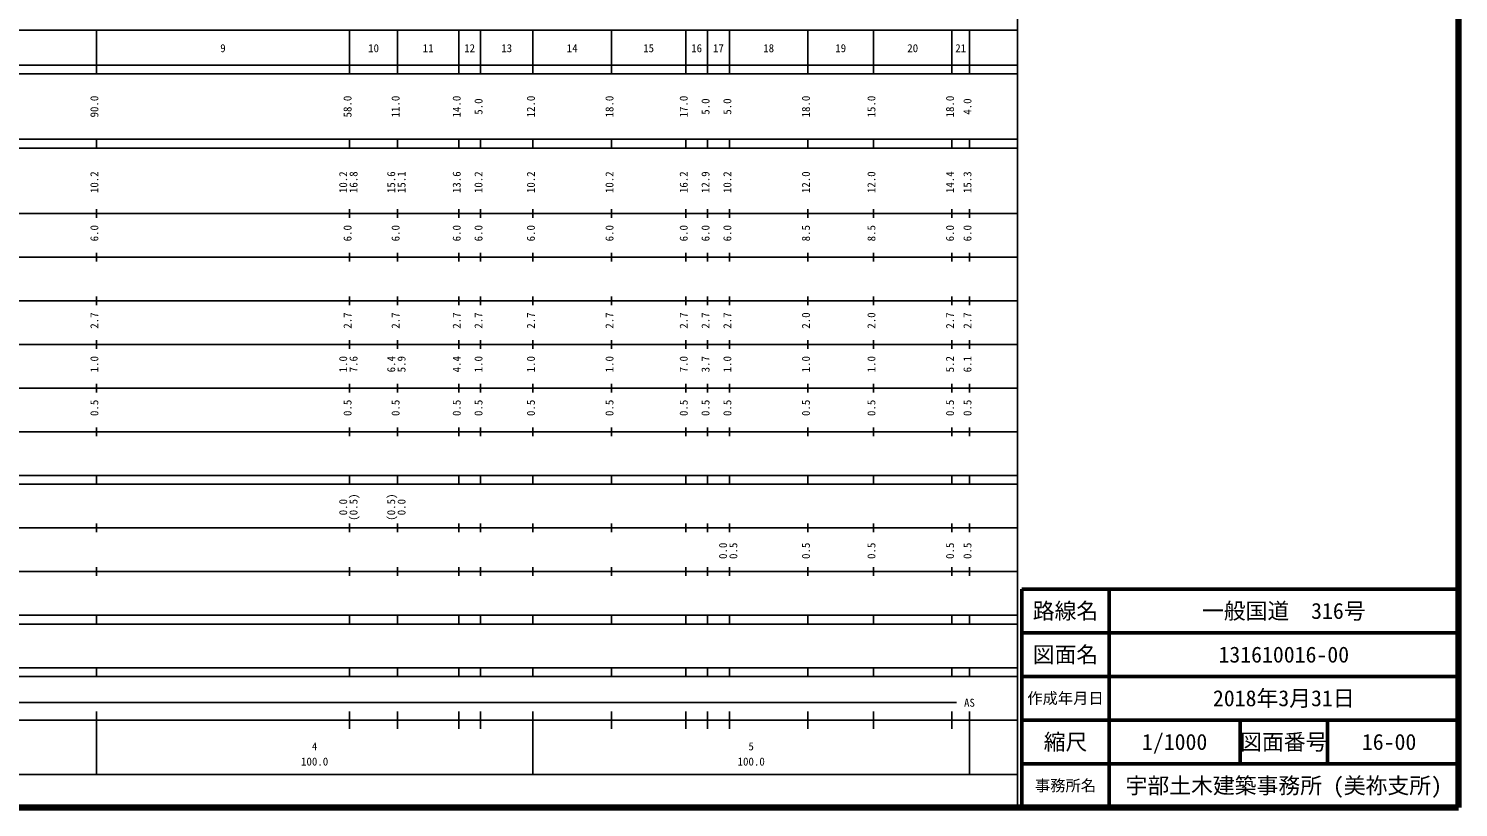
# Model space of a CAD drawing. Units: millimetres on the paper, enlarged 1000 times. Extents: x 40000 to 680000, y 20000 to 380000.
# Drawn here: x 352480 to 680000, y 20000 to 198357 of the extents above; entities that cross this region are included whole.
import ezdxf
from ezdxf.enums import TextEntityAlignment as Align

# ---------------------------------------------------------------- set-up
doc = ezdxf.new("R2010")
doc.units = ezdxf.units.MM
doc.header["$LTSCALE"] = 1000
for name, color, linetype, lineweight in [('S-TTL', 2, 'Continuous', 140), ('S-TTL-BAND', 7, 'Continuous', 25), ('S-TTL-FRAM', 2, 'Continuous', 50), ('S-TTL-LINE', 7, 'Continuous', 50)]:
    doc.layers.add(name, color=color, linetype=linetype, lineweight=lineweight)
doc.layers.add('S-TTL-TXT', color=7, linetype='Continuous')
doc.styles.add('ＭＳ ゴシック', font='')
doc.styles.get('ＭＳ ゴシック').set_extended_font_data('MS Gothic')

msp = doc.modelspace()

# ---------------------------------------------------------------- linework, layer by layer
at = {"layer": 'S-TTL'}
for p, q in [((680000, 20000), (680000, 380000)), ((40000, 20000), (680000, 20000))]:
    msp.add_line(p, q, dxfattribs=at)
at = {"layer": 'S-TTL-BAND'}
for p, q in [((579000, 20000), (579000, 370000)), ((68000, 198000), (579000, 198000)), ((368000, 188000), (368000, 198000)), ((426000, 188000), (426000, 198000)), ((437000, 188000), (437000, 198000)), ((451000, 188000), (451000, 198000)), ((456000, 188000), (456000, 198000)), ((468000, 188000), (468000, 198000)), ((486000, 188000), (486000, 198000)), ((503000, 188000), (503000, 198000)), ((508000, 188000), (508000, 198000)), ((513000, 188000), (513000, 198000)), ((531000, 188000), (531000, 198000)), ((546000, 188000), (546000, 198000)), ((564000, 188000), (564000, 198000)), ((568000, 188000), (568000, 198000)), ((40000, 190000), (579000, 190000)), ((40000, 188000), (579000, 188000)), ((40000, 173000), (579000, 173000)), ((40000, 171000), (579000, 171000)), ((368000, 171000), (368000, 173000)), ((426000, 171000), (426000, 173000)), ((437000, 171000), (437000, 173000)), ((451000, 171000), (451000, 173000)), ((456000, 171000), (456000, 173000)), ((468000, 171000), (468000, 173000)), ((486000, 171000), (486000, 173000)), ((503000, 171000), (503000, 173000)), ((508000, 171000), (508000, 173000)), ((513000, 171000), (513000, 173000)), ((531000, 171000), (531000, 173000)), ((546000, 171000), (546000, 173000)), ((564000, 171000), (564000, 173000)), ((568000, 171000), (568000, 173000)), ((40000, 156000), (579000, 156000)), ((368000, 155000), (368000, 157000)), ((426000, 155000), (426000, 157000)), ((437000, 155000), (437000, 157000)), ((451000, 155000), (451000, 157000)), ((456000, 155000), (456000, 157000)), ((468000, 155000), (468000, 157000)), ((486000, 155000), (486000, 157000)), ((503000, 155000), (503000, 157000)), ((508000, 155000), (508000, 157000)), ((513000, 155000), (513000, 157000)), ((531000, 155000), (531000, 157000)), ((546000, 155000), (546000, 157000)), ((564000, 155000), (564000, 157000)), ((568000, 155000), (568000, 157000)), ((46000, 146000), (579000, 146000)), ((368000, 145000), (368000, 147000)), ((426000, 145000), (426000, 147000)), ((437000, 145000), (437000, 147000)), ((451000, 145000), (451000, 147000)), ((456000, 145000), (456000, 147000)), ((468000, 145000), (468000, 147000)), ((486000, 145000), (486000, 147000)), ((503000, 145000), (503000, 147000)), ((508000, 145000), (508000, 147000)), ((513000, 145000), (513000, 147000)), ((531000, 145000), (531000, 147000)), ((546000, 145000), (546000, 147000)), ((564000, 145000), (564000, 147000)), ((568000, 145000), (568000, 147000)), ((52000, 136000), (579000, 136000)), ((368000, 135000), (368000, 137000)), ((426000, 135000), (426000, 137000)), ((437000, 135000), (437000, 137000)), ((451000, 135000), (451000, 137000)), ((456000, 135000), (456000, 137000)), ((468000, 135000), (468000, 137000)), ((486000, 135000), (486000, 137000)), ((503000, 135000), (503000, 137000)), ((508000, 135000), (508000, 137000)), ((513000, 135000), (513000, 137000)), ((531000, 135000), (531000, 137000)), ((546000, 135000), (546000, 137000)), ((564000, 135000), (564000, 137000)), ((568000, 135000), (568000, 137000)), ((46000, 126000), (579000, 126000)), ((368000, 125000), (368000, 127000)), ((426000, 125000), (426000, 127000)), ((437000, 125000), (437000, 127000)), ((451000, 125000), (451000, 127000)), ((456000, 125000), (456000, 127000)), ((468000, 125000), (468000, 127000)), ((486000, 125000), (486000, 127000)), ((503000, 125000), (503000, 127000)), ((508000, 125000), (508000, 127000)), ((513000, 125000), (513000, 127000)), ((531000, 125000), (531000, 127000)), ((546000, 125000), (546000, 127000)), ((564000, 125000), (564000, 127000)), ((568000, 125000), (568000, 127000)), ((52000, 116000), (579000, 116000)), ((368000, 115000), (368000, 117000)), ((426000, 115000), (426000, 117000)), ((437000, 115000), (437000, 117000)), ((451000, 115000), (451000, 117000)), ((456000, 115000), (456000, 117000)), ((468000, 115000), (468000, 117000)), ((486000, 115000), (486000, 117000)), ((503000, 115000), (503000, 117000)), ((508000, 115000), (508000, 117000)), ((513000, 115000), (513000, 117000)), ((531000, 115000), (531000, 117000)), ((546000, 115000), (546000, 117000)), ((564000, 115000), (564000, 117000)), ((568000, 115000), (568000, 117000)), ((46000, 106000), (579000, 106000)), ((368000, 105000), (368000, 107000)), ((426000, 105000), (426000, 107000)), ((437000, 105000), (437000, 107000)), ((451000, 105000), (451000, 107000)), ((456000, 105000), (456000, 107000)), ((468000, 105000), (468000, 107000)), ((486000, 105000), (486000, 107000)), ((503000, 105000), (503000, 107000)), ((508000, 105000), (508000, 107000)), ((513000, 105000), (513000, 107000)), ((531000, 105000), (531000, 107000)), ((546000, 105000), (546000, 107000)), ((564000, 105000), (564000, 107000)), ((568000, 105000), (568000, 107000)), ((40000, 96000), (579000, 96000)), ((368000, 94000), (368000, 96000)), ((426000, 94000), (426000, 96000)), ((437000, 94000), (437000, 96000)), ((451000, 94000), (451000, 96000)), ((456000, 94000), (456000, 96000)), ((468000, 94000), (468000, 96000)), ((486000, 94000), (486000, 96000)), ((503000, 94000), (503000, 96000)), ((508000, 94000), (508000, 96000)), ((513000, 94000), (513000, 96000)), ((531000, 94000), (531000, 96000)), ((546000, 94000), (546000, 96000)), ((564000, 94000), (564000, 96000)), ((568000, 94000), (568000, 96000)), ((40000, 94000), (579000, 94000)), ((49000, 84000), (579000, 84000)), ((368000, 83000), (368000, 85000)), ((426000, 83000), (426000, 85000)), ((437000, 83000), (437000, 85000)), ((451000, 83000), (451000, 85000)), ((456000, 83000), (456000, 85000)), ((468000, 83000), (468000, 85000)), ((486000, 83000), (486000, 85000)), ((503000, 83000), (503000, 85000)), ((508000, 83000), (508000, 85000)), ((513000, 83000), (513000, 85000)), ((531000, 83000), (531000, 85000)), ((546000, 83000), (546000, 85000)), ((564000, 83000), (564000, 85000)), ((568000, 83000), (568000, 85000)), ((40000, 74000), (579000, 74000)), ((368000, 73000), (368000, 75000)), ((426000, 73000), (426000, 75000)), ((437000, 73000), (437000, 75000)), ((451000, 73000), (451000, 75000)), ((456000, 73000), (456000, 75000)), ((468000, 73000), (468000, 75000)), ((486000, 73000), (486000, 75000)), ((503000, 73000), (503000, 75000)), ((508000, 73000), (508000, 75000)), ((513000, 73000), (513000, 75000)), ((531000, 73000), (531000, 75000)), ((546000, 73000), (546000, 75000)), ((564000, 73000), (564000, 75000)), ((568000, 73000), (568000, 75000)), ((40000, 64000), (579000, 64000)), ((368000, 62000), (368000, 64000)), ((426000, 62000), (426000, 64000)), ((437000, 62000), (437000, 64000)), ((451000, 62000), (451000, 64000)), ((456000, 62000), (456000, 64000)), ((468000, 62000), (468000, 64000)), ((486000, 62000), (486000, 64000)), ((503000, 62000), (503000, 64000)), ((508000, 62000), (508000, 64000)), ((513000, 62000), (513000, 64000)), ((531000, 62000), (531000, 64000)), ((546000, 62000), (546000, 64000)), ((564000, 62000), (564000, 64000)), ((568000, 62000), (568000, 64000)), ((40000, 62000), (579000, 62000)), ((40000, 52000), (579000, 52000)), ((40000, 50000), (579000, 50000)), ((368000, 50000), (368000, 52000)), ((426000, 50000), (426000, 52000)), ((437000, 50000), (437000, 52000)), ((451000, 50000), (451000, 52000)), ((456000, 50000), (456000, 52000)), ((468000, 50000), (468000, 52000)), ((486000, 50000), (486000, 52000)), ((503000, 50000), (503000, 52000)), ((508000, 50000), (508000, 52000)), ((513000, 50000), (513000, 52000)), ((531000, 50000), (531000, 52000)), ((546000, 50000), (546000, 52000)), ((564000, 50000), (564000, 52000)), ((568000, 50000), (568000, 52000)), ((71000, 44000), (565000, 44000)), ((40000, 40000), (579000, 40000)), ((368000, 27500), (368000, 42000)), ((426000, 38000), (426000, 42000)), ((437000, 38000), (437000, 42000)), ((451000, 38000), (451000, 42000)), ((456000, 38000), (456000, 42000)), ((468000, 27500), (468000, 42000)), ((486000, 38000), (486000, 42000)), ((503000, 38000), (503000, 42000)), ((508000, 38000), (508000, 42000)), ((513000, 38000), (513000, 42000)), ((531000, 38000), (531000, 42000)), ((546000, 38000), (546000, 42000)), ((564000, 38000), (564000, 42000)), ((568000, 27500), (568000, 42000)), ((68000, 27500), (579000, 27500))]:
    msp.add_line(p, q, dxfattribs=at)
at = {"layer": 'S-TTL-FRAM'}
for p, q in [((680000, 70000), (580000, 70000)), ((580000, 70000), (580000, 20000))]:
    msp.add_line(p, q, dxfattribs=at)
at = {"layer": 'S-TTL-LINE'}
for p, q in [((600000, 70000), (600000, 20000)), ((680000, 60000), (580000, 60000)), ((680000, 50000), (580000, 50000)), ((680000, 40000), (580000, 40000)), ((630000, 40000), (630000, 30000)), ((650000, 40000), (650000, 30000)), ((680000, 30000), (580000, 30000))]:
    msp.add_line(p, q, dxfattribs=at)

# ---------------------------------------------------------------- texts
at = {"layer": 'S-TTL-BAND', "style": 'ＭＳ ゴシック'}
for s, p in [('9', (397000, 192405)), ('10', (431500, 192405)), ('11', (444000, 192405)), ('12', (453500, 192405)), ('13', (462000, 192405)), ('14', (477000, 192405)), ('15', (494500, 192405)), ('16', (505500, 192405)), ('17', (510500, 192405)), ('18', (522000, 192405)), ('19', (538500, 192405)), ('20', (555000, 192405)), ('21', (566000, 192405)), ('AS', (568000, 42500)), ('4', (418000, 32523)), ('5', (518000, 32523)), ('100.0', (418000, 29033)), ('100.0', (518000, 29033))]:
    msp.add_text(s, height=1833, dxfattribs=at).set_placement(p, align=Align.BOTTOM_CENTER)
for s, p in [('90.0', (369000, 180500)), ('58.0', (427000, 180500)), ('11.0', (438000, 180500)), ('14.0', (452000, 180500)), ('5.0', (457000, 180500)), ('12.0', (469000, 180500)), ('18.0', (487000, 180500)), ('17.0', (504000, 180500)), ('5.0', (509000, 180500)), ('5.0', (514000, 180500)), ('18.0', (532000, 180500)), ('15.0', (547000, 180500)), ('18.0', (565000, 180500)), ('4.0', (569000, 180500)), ('10.2', (369000, 163174)), ('10.2', (426000, 163174)), ('16.8', (428370, 163174)), ('15.6', (437000, 163174)), ('15.1', (439370, 163174)), ('13.6', (452000, 163174)), ('10.2', (457000, 163174)), ('10.2', (469000, 163174)), ('10.2', (487000, 163174)), ('16.2', (504000, 163174)), ('12.9', (509000, 163174)), ('10.2', (514000, 163174)), ('12.0', (532000, 163174)), ('12.0', (547000, 163174)), ('14.4', (565000, 163174)), ('15.3', (569000, 163174)), ('6.0', (369000, 151500)), ('6.0', (427000, 151500)), ('6.0', (438000, 151500)), ('6.0', (452000, 151500)), ('6.0', (457000, 151500)), ('6.0', (469000, 151500)), ('6.0', (487000, 151500)), ('6.0', (504000, 151500)), ('6.0', (509000, 151500)), ('6.0', (514000, 151500)), ('8.5', (532000, 151500)), ('8.5', (547000, 151500)), ('6.0', (565000, 151500)), ('6.0', (569000, 151500)), ('2.7', (369000, 131500)), ('2.7', (427000, 131500)), ('2.7', (438000, 131500)), ('2.7', (452000, 131500)), ('2.7', (457000, 131500)), ('2.7', (469000, 131500)), ('2.7', (487000, 131500)), ('2.7', (504000, 131500)), ('2.7', (509000, 131500)), ('2.7', (514000, 131500)), ('2.0', (532000, 131500)), ('2.0', (547000, 131500)), ('2.7', (565000, 131500)), ('2.7', (569000, 131500)), ('1.0', (369000, 121500)), ('1.0', (426000, 121500)), ('7.6', (428370, 121500)), ('6.4', (437000, 121500)), ('5.9', (439370, 121500)), ('4.4', (452000, 121500)), ('1.0', (457000, 121500)), ('1.0', (469000, 121500)), ('1.0', (487000, 121500)), ('7.0', (504000, 121500)), ('3.7', (509000, 121500)), ('1.0', (514000, 121500)), ('1.0', (532000, 121500)), ('1.0', (547000, 121500)), ('5.2', (565000, 121500)), ('6.1', (569000, 121500)), ('0.5', (369000, 111500)), ('0.5', (427000, 111500)), ('0.5', (438000, 111500)), ('0.5', (452000, 111500)), ('0.5', (457000, 111500)), ('0.5', (469000, 111500)), ('0.5', (487000, 111500)), ('0.5', (504000, 111500)), ('0.5', (509000, 111500)), ('0.5', (514000, 111500)), ('0.5', (532000, 111500)), ('0.5', (547000, 111500)), ('0.5', (565000, 111500)), ('0.5', (569000, 111500)), ('0.0', (426000, 88764)), ('(0.5)', (428370, 88764)), ('(0.5)', (437000, 88764)), ('0.0', (439370, 88764)), ('0.0', (513000, 78764)), ('0.5', (515370, 78764)), ('0.5', (532000, 78764)), ('0.5', (547000, 78764)), ('0.5', (565000, 78764)), ('0.5', (569000, 78764))]:
    msp.add_text(s, height=1833, rotation=90, dxfattribs=at).set_placement(p, align=Align.BOTTOM_CENTER)
at = {"layer": 'S-TTL-TXT', "style": 'ＭＳ ゴシック'}
for s, height, p in [('路線名', 3666, (590000, 65000)), ('路線名', 3666, (590000, 65000)), ('一般国道\u3000316号', 3666, (640000, 65000)), ('図面名', 3666, (590000, 55000)), ('図面名', 3666, (590000, 55000)), ('131610016-00', 3666, (640000, 55000)), ('作成年月日', 2566, (590000, 45000)), ('作成年月日', 2566, (590000, 45000)), ('2018年3月31日', 3666, (640000, 45000)), ('縮尺', 3666, (590000, 35000)), ('縮尺', 3666, (590000, 35000)), ('1/1000', 3666, (615000, 35000)), ('図面番号', 3666, (640000, 35000)), ('図面番号', 3666, (640000, 35000)), ('16-00', 3666, (664125, 35000)), ('事務所名', 2566, (590000, 25000)), ('事務所名', 2566, (590000, 25000)), ('宇部土木建築事務所 (美祢支所)', 3666, (640000, 25000))]:
    msp.add_text(s, height=height, dxfattribs=at).set_placement(p, align=Align.MIDDLE_CENTER)

doc.saveas('drawing.dxf')
